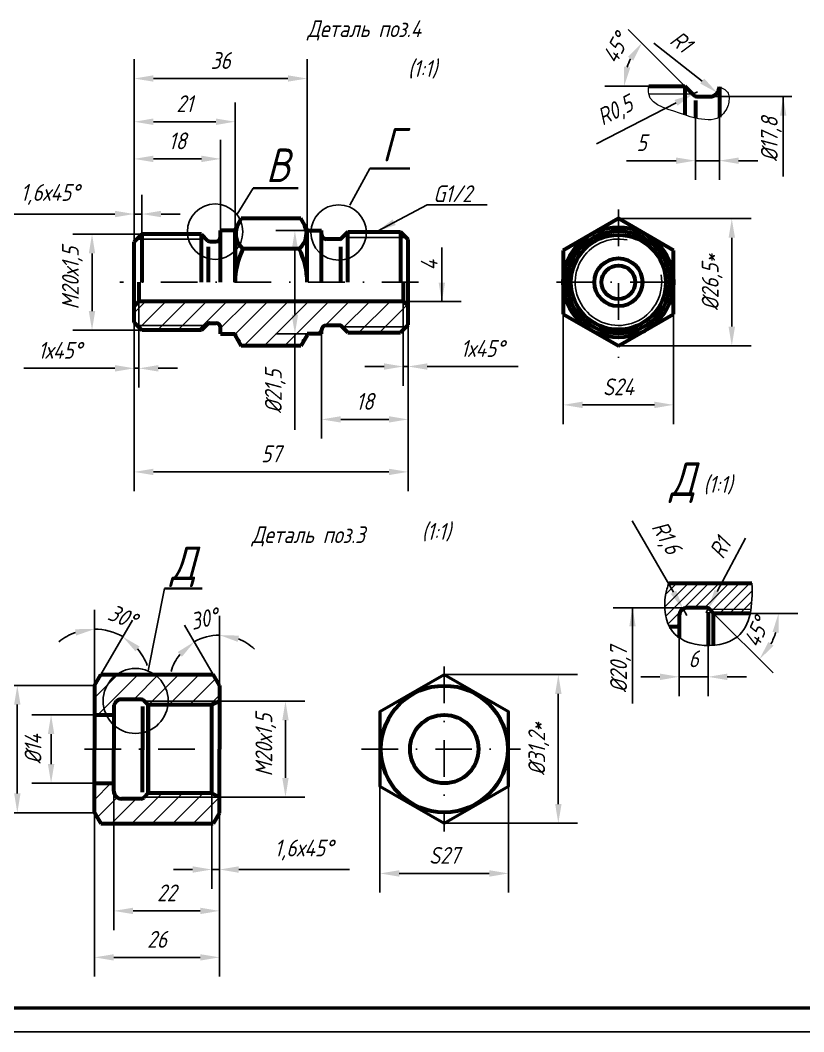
# Model space of a CAD drawing. Header units: inches. Extents: x 4898 to 5789, y 2851 to 3271.
# Drawn here: x 5325.5 to 5488.6, y 2850.8 to 3061.4 of the extents above; entities that cross this region are included whole.
import ezdxf

# ---------------------------------------------------------------- set-up
doc = ezdxf.new("R2010")
doc.units = ezdxf.units.IN
doc.header["$LTSCALE"] = 0.6
doc.header["$MEASUREMENT"] = 0
for name, pattern in [('DASHDOT', [25.4, 12.7, -6.35, 0, -6.35]), ('K5LT_BASIC', [0]), ('K5LT_THIN', [0]), ('K5LT_THIN_INCLUDED_TO_HATCHING', [0])]:
    doc.linetypes.add(name, pattern=pattern)
doc.styles.get("Standard").update_dxf_attribs({"font": 'romand.shx', "width": 0.8, "oblique": 15, "height": 3.5})
doc.dimstyles.get("Standard").update_dxf_attribs({"dimtxt": 3.5, "dimasz": 4, "dimexe": 4, "dimexo": 0, "dimgap": 2, "dimtad": 1, "dimrnd": 0.05, "dimtxsty": 'Standard', "dimcen": 0.09, "dimadec": 0, "dimazin": 2, "dimtfac": 1, "dimtmove": 0, "dimatfit": 3, "dimfxl": 0.18, "dimtolj": 1, "dimtzin": 0, "dimlwd": 25, "dimlwe": 25, "dimarcsym": 0})

# ---------------------------------------------------------------- blocks, each defined once
blk = doc.blocks.new('*D811')
at = {"color": 0, "lineweight": 25, "transparency": 16777216}
for p, q in [((5340.98, 2916.78), (5327.93, 2916.78)), ((5331.93, 2912.78), (5331.93, 2906.53)), ((5340.98, 2902.53), (5327.93, 2902.53))]:
    blk.add_line(p, q, dxfattribs=at)
at = {"color": 0, "transparency": 16777216}
for points in [[(5331.27, 2912.78), (5332.6, 2912.78), (5331.93, 2916.78)], [(5331.27, 2906.53), (5332.6, 2906.53), (5331.93, 2902.53)]]:
    blk.add_solid(points, dxfattribs=at)
at = {"layer": 'DEFPOINTS', "color": 0, "transparency": 16777216}
for p in [(5340.98, 2916.78), (5331.93, 2902.53), (5340.98, 2902.53)]:
    blk.add_point(p, dxfattribs=at)
at = {"color": 0, "transparency": 16777216, "insert": (5328.18, 2909.65), "char_height": 3.5, "attachment_point": 5, "rotation": 90}
blk.add_mtext('\\A1;%%C14', dxfattribs=at)
blk = doc.blocks.new('*D812')
at = {"color": 0, "lineweight": 25, "transparency": 16777216}
for p, q in [((5340.98, 2922.9), (5340.98, 2938.64)), ((5342.28, 2925.15), (5348.84, 2936.53))]:
    blk.add_line(p, q, dxfattribs=at)
for start, end in [(109.6235, 129.2471), (60, 90), (20.7529, 40.3765)]:
    blk.add_arc((5340.98, 2922.9), 11.74, start, end, dxfattribs=at)
at = {"color": 0, "transparency": 16777216}
for points in [[(5336.92, 2934.62), (5337.15, 2933.3), (5340.98, 2934.64)], [(5349.49, 2930), (5350.34, 2931.02), (5346.84, 2933.07)]]:
    blk.add_solid(points, dxfattribs=at)
at = {"layer": 'DEFPOINTS', "color": 0, "transparency": 16777216}
for p in [(5343.01, 2934.46), (5342.28, 2925.15), (5340.98, 2922.9), (5340.98, 2922.9), (5340.98, 2909.65)]:
    blk.add_point(p, dxfattribs=at)
at = {"color": 0, "transparency": 16777216, "insert": (5346.76, 2937.27), "char_height": 3.5, "attachment_point": 5, "rotation": 338.0791}
blk.add_mtext('\\A1;30°', dxfattribs=at)
blk = doc.blocks.new('*D813')
at = {"color": 0, "lineweight": 25, "transparency": 16777216}
for p, q in [((5366.98, 2922.9), (5366.98, 2937.39)), ((5365.68, 2925.15), (5359.73, 2935.45))]:
    blk.add_line(p, q, dxfattribs=at)
for start, end in [(90, 120), (46.027, 68.0135), (141.9865, 163.973)]:
    blk.add_arc((5366.98, 2922.9), 10.49, start, end, dxfattribs=at)
at = {"color": 0, "transparency": 16777216}
for points in [[(5370.78, 2931.98), (5371.03, 2933.28), (5366.98, 2933.39)], [(5358.28, 2929.87), (5359.15, 2928.86), (5361.73, 2931.99)]]:
    blk.add_solid(points, dxfattribs=at)
at = {"layer": 'DEFPOINTS', "color": 0, "transparency": 16777216}
for p in [(5363.39, 2932.76), (5365.68, 2925.15), (5366.98, 2922.9), (5366.98, 2922.9), (5366.98, 2909.65)]:
    blk.add_point(p, dxfattribs=at)
at = {"color": 0, "transparency": 16777216, "insert": (5363.76, 2936.78), "char_height": 3.5, "attachment_point": 5, "rotation": 13.0418}
blk.add_mtext('\\A1;30°', dxfattribs=at)
blk = doc.blocks.new('*D814')
at = {"color": 0, "lineweight": 25, "transparency": 16777216}
for p, q in [((5413.76, 2925.15), (5441.49, 2925.15)), ((5437.49, 2921.15), (5437.49, 2898.21)), ((5413.76, 2894.21), (5441.49, 2894.21))]:
    blk.add_line(p, q, dxfattribs=at)
at = {"color": 0, "transparency": 16777216}
for points in [[(5436.83, 2921.15), (5438.16, 2921.15), (5437.49, 2925.15)], [(5436.83, 2898.21), (5438.16, 2898.21), (5437.49, 2894.21)]]:
    blk.add_solid(points, dxfattribs=at)
at = {"layer": 'DEFPOINTS', "color": 0, "transparency": 16777216}
for p in [(5413.76, 2925.15), (5413.76, 2894.21), (5437.49, 2894.21)]:
    blk.add_point(p, dxfattribs=at)
at = {"color": 0, "transparency": 16777216, "insert": (5433.41, 2909.68), "char_height": 3.5, "attachment_point": 5, "rotation": 90}
blk.add_mtext('\\A1;%%C31,2*', dxfattribs=at)
blk = doc.blocks.new('*D815')
at = {"color": 0, "lineweight": 25, "transparency": 16777216}
for p, q in [((5400.38, 2901.93), (5400.38, 2879.75)), ((5427.13, 2901.93), (5427.13, 2879.75)), ((5404.38, 2883.75), (5423.13, 2883.75))]:
    blk.add_line(p, q, dxfattribs=at)
at = {"color": 0, "transparency": 16777216}
for points in [[(5404.38, 2884.42), (5404.38, 2883.08), (5400.38, 2883.75)], [(5423.13, 2884.42), (5423.13, 2883.08), (5427.13, 2883.75)]]:
    blk.add_solid(points, dxfattribs=at)
at = {"layer": 'DEFPOINTS', "color": 0, "transparency": 16777216}
for p in [(5400.38, 2901.93), (5427.13, 2901.93), (5427.13, 2883.75)]:
    blk.add_point(p, dxfattribs=at)
at = {"color": 0, "transparency": 16777216, "insert": (5413.76, 2887.5), "char_height": 3.5, "attachment_point": 5}
blk.add_mtext('\\A1;S27', dxfattribs=at)
blk = doc.blocks.new('*D816')
at = {"color": 0, "lineweight": 25, "transparency": 16777216}
for p, q in [((5365.38, 2900.47), (5365.38, 2880.56)), ((5366.98, 2900.47), (5366.98, 2880.56)), ((5361.38, 2884.56), (5357.38, 2884.56)), ((5365.38, 2884.56), (5366.98, 2884.56)), ((5370.98, 2884.56), (5394.05, 2884.56))]:
    blk.add_line(p, q, dxfattribs=at)
at = {"color": 0, "transparency": 16777216}
for points in [[(5361.38, 2885.23), (5361.38, 2883.89), (5365.38, 2884.56)], [(5370.98, 2885.23), (5370.98, 2883.89), (5366.98, 2884.56)]]:
    blk.add_solid(points, dxfattribs=at)
at = {"layer": 'DEFPOINTS', "color": 0, "transparency": 16777216}
for p in [(5365.38, 2900.47), (5366.98, 2900.47), (5366.98, 2884.56)]:
    blk.add_point(p, dxfattribs=at)
at = {"color": 0, "transparency": 16777216, "insert": (5384.51, 2888.64), "char_height": 3.5, "attachment_point": 5}
blk.add_mtext('\\A1;1,6х45%%D', dxfattribs=at)
blk = doc.blocks.new('*D817')
at = {"color": 0, "lineweight": 25, "transparency": 16777216}
for p, q in [((5344.98, 2902.53), (5344.98, 2871.95)), ((5366.98, 2899.65), (5366.98, 2871.95)), ((5362.98, 2875.95), (5348.98, 2875.95))]:
    blk.add_line(p, q, dxfattribs=at)
at = {"color": 0, "transparency": 16777216}
for points in [[(5348.98, 2876.61), (5348.98, 2875.28), (5344.98, 2875.95)], [(5362.98, 2876.61), (5362.98, 2875.28), (5366.98, 2875.95)]]:
    blk.add_solid(points, dxfattribs=at)
at = {"layer": 'DEFPOINTS', "color": 0, "transparency": 16777216}
for p in [(5344.98, 2902.53), (5366.98, 2899.65), (5344.98, 2875.95)]:
    blk.add_point(p, dxfattribs=at)
at = {"color": 0, "transparency": 16777216, "insert": (5355.98, 2879.7), "char_height": 3.5, "attachment_point": 5}
blk.add_mtext('\\A1;22', dxfattribs=at)
blk = doc.blocks.new('*D818')
at = {"color": 0, "lineweight": 25, "transparency": 16777216}
for p, q in [((5340.98, 2902.53), (5340.98, 2862.27)), ((5366.98, 2899.65), (5366.98, 2862.27)), ((5344.98, 2866.27), (5362.98, 2866.27))]:
    blk.add_line(p, q, dxfattribs=at)
at = {"color": 0, "transparency": 16777216}
for points in [[(5344.98, 2866.93), (5344.98, 2865.6), (5340.98, 2866.27)], [(5362.98, 2866.93), (5362.98, 2865.6), (5366.98, 2866.27)]]:
    blk.add_solid(points, dxfattribs=at)
at = {"layer": 'DEFPOINTS', "color": 0, "transparency": 16777216}
for p in [(5340.98, 2902.53), (5366.98, 2899.65), (5366.98, 2866.27)]:
    blk.add_point(p, dxfattribs=at)
at = {"color": 0, "transparency": 16777216, "insert": (5353.98, 2870.02), "char_height": 3.5, "attachment_point": 5}
blk.add_mtext('\\A1;26', dxfattribs=at)
blk = doc.blocks.new('*D819')
at = {"color": 0, "lineweight": 25, "transparency": 16777216}
for p, q in [((5340.98, 2922.9), (5320.9, 2922.9)), ((5324.9, 2918.9), (5324.9, 2900.4)), ((5340.98, 2896.4), (5320.9, 2896.4))]:
    blk.add_line(p, q, dxfattribs=at)
at = {"color": 0, "transparency": 16777216}
for points in [[(5324.24, 2918.9), (5325.57, 2918.9), (5324.9, 2922.9)], [(5324.24, 2900.4), (5325.57, 2900.4), (5324.9, 2896.4)]]:
    blk.add_solid(points, dxfattribs=at)
at = {"layer": 'DEFPOINTS', "color": 0, "transparency": 16777216}
for p in [(5340.98, 2922.9), (5324.9, 2896.4), (5340.98, 2896.4)]:
    blk.add_point(p, dxfattribs=at)
at = {"color": 0, "transparency": 16777216, "insert": (5321.15, 2909.65), "char_height": 3.5, "attachment_point": 5, "rotation": 90}
blk.add_mtext('\\A1;%%C26', dxfattribs=at)
blk = doc.blocks.new('*D820')
at = {"color": 0, "lineweight": 25, "transparency": 16777216}
for p, q in [((5366.98, 2919.65), (5384.71, 2919.65)), ((5380.71, 2915.65), (5380.71, 2903.65)), ((5366.98, 2899.65), (5384.71, 2899.65))]:
    blk.add_line(p, q, dxfattribs=at)
at = {"color": 0, "transparency": 16777216}
for points in [[(5380.04, 2915.65), (5381.37, 2915.65), (5380.71, 2919.65)], [(5380.04, 2903.65), (5381.37, 2903.65), (5380.71, 2899.65)]]:
    blk.add_solid(points, dxfattribs=at)
at = {"layer": 'DEFPOINTS', "color": 0, "transparency": 16777216}
for p in [(5366.98, 2919.65), (5366.98, 2899.65), (5380.71, 2899.65)]:
    blk.add_point(p, dxfattribs=at)
at = {"color": 0, "transparency": 16777216, "insert": (5376.62, 2910.49), "char_height": 3.5, "attachment_point": 5, "rotation": 90}
blk.add_mtext('\\A1;М20х1,5', dxfattribs=at)
blk = doc.blocks.new('*D821')
at = {"color": 0, "lineweight": 25, "transparency": 16777216}
for p, q in [((5452.85, 2957.22), (5461.45, 2942.32)), ((5464.25, 2937.46), (5463.45, 2938.85))]:
    blk.add_line(p, q, dxfattribs=at)
at = {"color": 0, "transparency": 16777216}
blk.add_solid([(5462.02, 2942.65), (5460.87, 2941.98), (5463.45, 2938.85)], dxfattribs=at)
at = {"layer": 'DEFPOINTS', "color": 0, "transparency": 16777216}
for p in [(5463.45, 2938.85), (5464.25, 2937.46)]:
    blk.add_point(p, dxfattribs=at)
at = {"color": 0, "transparency": 16777216, "insert": (5459.69, 2953.54), "char_height": 3.5, "attachment_point": 5, "rotation": 299.978}
blk.add_mtext('\\A1;R1,6', dxfattribs=at)
blk = doc.blocks.new('*D822')
at = {"color": 0, "lineweight": 25, "transparency": 16777216}
for p, q in [((5476.46, 2953.55), (5470.58, 2942.48)), ((5468.23, 2938.06), (5468.7, 2938.95))]:
    blk.add_line(p, q, dxfattribs=at)
at = {"color": 0, "transparency": 16777216}
blk.add_solid([(5469.99, 2942.79), (5471.17, 2942.17), (5468.7, 2938.95)], dxfattribs=at)
at = {"layer": 'DEFPOINTS', "color": 0, "transparency": 16777216}
for p in [(5468.7, 2938.95), (5468.23, 2938.06)]:
    blk.add_point(p, dxfattribs=at)
at = {"color": 0, "transparency": 16777216, "insert": (5471.15, 2951.54), "char_height": 3.5, "attachment_point": 5, "rotation": 62.0099}
blk.add_mtext('\\A1;R1', dxfattribs=at)
blk = doc.blocks.new('*D823')
at = {"color": 0, "lineweight": 25, "transparency": 16777216}
for p, q in [((5462.65, 2932.8), (5462.65, 2920.7)), ((5468.65, 2931.55), (5468.65, 2920.7)), ((5458.65, 2924.7), (5454.65, 2924.7)), ((5462.65, 2924.7), (5468.65, 2924.7)), ((5472.65, 2924.7), (5476.65, 2924.7))]:
    blk.add_line(p, q, dxfattribs=at)
at = {"color": 0, "transparency": 16777216}
for points in [[(5458.65, 2925.37), (5458.65, 2924.03), (5462.65, 2924.7)], [(5472.65, 2925.37), (5472.65, 2924.03), (5468.65, 2924.7)]]:
    blk.add_solid(points, dxfattribs=at)
at = {"layer": 'DEFPOINTS', "color": 0, "transparency": 16777216}
for p in [(5462.65, 2932.8), (5468.65, 2931.55), (5468.65, 2924.7)]:
    blk.add_point(p, dxfattribs=at)
at = {"color": 0, "transparency": 16777216, "insert": (5465.65, 2928.45), "char_height": 3.5, "attachment_point": 5}
blk.add_mtext('\\A1;6', dxfattribs=at)
blk = doc.blocks.new('*D824')
at = {"color": 0, "lineweight": 25, "transparency": 16777216}
for p, q in [((5469.81, 2937.9), (5482.19, 2925.52)), ((5477.42, 2937.9), (5487.32, 2937.9))]:
    blk.add_line(p, q, dxfattribs=at)
blk.add_arc((5469.81, 2937.9), 13.51, 332.0257, 342.9743, dxfattribs=at)
at = {"color": 0, "transparency": 16777216}
for points in [[(5482.07, 2934.05), (5483.38, 2933.85), (5483.32, 2937.9)], [(5482.28, 2931.17), (5481.2, 2931.96), (5479.36, 2928.35)]]:
    blk.add_solid(points, dxfattribs=at)
at = {"layer": 'DEFPOINTS', "color": 0, "transparency": 16777216}
for p in [(5468.94, 2938.77), (5469.81, 2937.9), (5469.81, 2937.9), (5477.42, 2937.9), (5482.86, 2934.41)]:
    blk.add_point(p, dxfattribs=at)
at = {"color": 0, "transparency": 16777216, "insert": (5478.73, 2933.95), "char_height": 3.5, "attachment_point": 5, "rotation": 66.0855}
blk.add_mtext('\\A1;45°', dxfattribs=at)
blk = doc.blocks.new('U2')
at = {"color": 5, "linetype": 'K5LT_BASIC', "lineweight": 60, "true_color": 0x0000ff}
for p, q in [((2919.71, -1402.24), (2908.23, -1408.87)), ((2931.18, -1408.87), (2919.71, -1402.24)), ((2908.23, -1408.87), (2908.23, -1422.12)), ((2931.18, -1422.12), (2931.18, -1408.87)), ((2908.23, -1422.12), (2919.71, -1428.74)), ((2919.71, -1428.74), (2931.18, -1422.12))]:
    blk.add_line(p, q, dxfattribs=at)
blk = doc.blocks.new('*D825')
at = {"color": 0, "lineweight": 25, "transparency": 16777216}
for p, q in [((5349.22, 3015.28), (5349.22, 3025.09)), ((5350.82, 3016.88), (5350.82, 3025.09)), ((5345.22, 3021.09), (5322.15, 3021.09)), ((5350.82, 3021.09), (5349.22, 3021.09)), ((5354.82, 3021.09), (5358.82, 3021.09))]:
    blk.add_line(p, q, dxfattribs=at)
at = {"color": 0, "transparency": 16777216}
for points in [[(5345.22, 3021.75), (5345.22, 3020.42), (5349.22, 3021.09)], [(5354.82, 3021.75), (5354.82, 3020.42), (5350.82, 3021.09)]]:
    blk.add_solid(points, dxfattribs=at)
at = {"layer": 'DEFPOINTS', "color": 0, "transparency": 16777216}
for p in [(5349.22, 3021.09), (5349.22, 3015.28), (5350.82, 3016.88)]:
    blk.add_point(p, dxfattribs=at)
at = {"color": 0, "transparency": 16777216, "insert": (5331.68, 3025.17), "char_height": 3.5, "attachment_point": 5}
blk.add_mtext('\\A1;1,6х45%%D', dxfattribs=at)
blk = doc.blocks.new('*D826')
at = {"color": 0, "lineweight": 25, "transparency": 16777216}
for p, q in [((5350.82, 3016.88), (5336.45, 3016.88)), ((5340.45, 3012.88), (5340.45, 3000.88)), ((5350.82, 2996.88), (5336.45, 2996.88))]:
    blk.add_line(p, q, dxfattribs=at)
at = {"color": 0, "transparency": 16777216}
for points in [[(5339.78, 3012.88), (5341.11, 3012.88), (5340.45, 3016.88)], [(5339.78, 3000.88), (5341.11, 3000.88), (5340.45, 2996.88)]]:
    blk.add_solid(points, dxfattribs=at)
at = {"layer": 'DEFPOINTS', "color": 0, "transparency": 16777216}
for p in [(5350.82, 3016.88), (5340.45, 2996.88), (5350.82, 2996.88)]:
    blk.add_point(p, dxfattribs=at)
at = {"color": 0, "transparency": 16777216, "insert": (5336.36, 3007.73), "char_height": 3.5, "attachment_point": 5, "rotation": 90}
blk.add_mtext('\\A1;М20х1,5', dxfattribs=at)
blk = doc.blocks.new('*D827')
at = {"color": 0, "lineweight": 25, "transparency": 16777216}
for p, q in [((5349.22, 3006.88), (5349.22, 2984.95)), ((5350.22, 3002.88), (5350.22, 2984.95)), ((5345.22, 2988.95), (5326.28, 2988.95)), ((5350.22, 2988.95), (5349.22, 2988.95)), ((5354.22, 2988.95), (5358.22, 2988.95))]:
    blk.add_line(p, q, dxfattribs=at)
at = {"color": 0, "transparency": 16777216}
for points in [[(5345.22, 2989.62), (5345.22, 2988.28), (5349.22, 2988.95)], [(5354.22, 2989.62), (5354.22, 2988.28), (5350.22, 2988.95)]]:
    blk.add_solid(points, dxfattribs=at)
at = {"layer": 'DEFPOINTS', "color": 0, "transparency": 16777216}
for p in [(5349.22, 3006.88), (5350.22, 3002.88), (5349.22, 2988.95)]:
    blk.add_point(p, dxfattribs=at)
at = {"color": 0, "transparency": 16777216, "insert": (5333.75, 2992.7), "char_height": 3.5, "attachment_point": 5}
blk.add_mtext('\\A1;1х45%%D', dxfattribs=at)
blk = doc.blocks.new('*D828')
at = {"color": 0, "lineweight": 25, "transparency": 16777216}
for p, q in [((5349.22, 3015.28), (5349.22, 3036.57)), ((5367.22, 3017.63), (5367.22, 3036.57)), ((5363.22, 3032.57), (5353.22, 3032.57))]:
    blk.add_line(p, q, dxfattribs=at)
at = {"color": 0, "transparency": 16777216}
for points in [[(5353.22, 3033.24), (5353.22, 3031.9), (5349.22, 3032.57)], [(5363.22, 3033.24), (5363.22, 3031.9), (5367.22, 3032.57)]]:
    blk.add_solid(points, dxfattribs=at)
at = {"layer": 'DEFPOINTS', "color": 0, "transparency": 16777216}
for p in [(5349.22, 3032.57), (5367.22, 3017.63), (5349.22, 3015.28)]:
    blk.add_point(p, dxfattribs=at)
at = {"color": 0, "transparency": 16777216, "insert": (5358.22, 3036.32), "char_height": 3.5, "attachment_point": 5}
blk.add_mtext('\\A1;18', dxfattribs=at)
blk = doc.blocks.new('*D829')
at = {"color": 0, "lineweight": 25, "transparency": 16777216}
for p, q in [((5349.22, 3015.28), (5349.22, 3044.31)), ((5370.22, 3017.88), (5370.22, 3044.31)), ((5366.22, 3040.31), (5353.22, 3040.31))]:
    blk.add_line(p, q, dxfattribs=at)
at = {"color": 0, "transparency": 16777216}
for points in [[(5353.22, 3040.98), (5353.22, 3039.64), (5349.22, 3040.31)], [(5366.22, 3040.98), (5366.22, 3039.64), (5370.22, 3040.31)]]:
    blk.add_solid(points, dxfattribs=at)
at = {"layer": 'DEFPOINTS', "color": 0, "transparency": 16777216}
for p in [(5349.22, 3040.31), (5370.22, 3017.88), (5349.22, 3015.28)]:
    blk.add_point(p, dxfattribs=at)
at = {"color": 0, "transparency": 16777216, "insert": (5359.72, 3044.06), "char_height": 3.5, "attachment_point": 5}
blk.add_mtext('\\A1;21', dxfattribs=at)
blk = doc.blocks.new('*D830')
at = {"color": 0, "lineweight": 25, "transparency": 16777216}
for p, q in [((5349.22, 3015.28), (5349.22, 3053.31)), ((5385.22, 3017.63), (5385.22, 3053.31)), ((5381.22, 3049.31), (5353.22, 3049.31))]:
    blk.add_line(p, q, dxfattribs=at)
at = {"color": 0, "transparency": 16777216}
for points in [[(5353.22, 3049.98), (5353.22, 3048.65), (5349.22, 3049.31)], [(5381.22, 3049.98), (5381.22, 3048.65), (5385.22, 3049.31)]]:
    blk.add_solid(points, dxfattribs=at)
at = {"layer": 'DEFPOINTS', "color": 0, "transparency": 16777216}
for p in [(5349.22, 3049.31), (5385.22, 3017.63), (5349.22, 3015.28)]:
    blk.add_point(p, dxfattribs=at)
at = {"color": 0, "transparency": 16777216, "insert": (5367.22, 3053.06), "char_height": 3.5, "attachment_point": 5}
blk.add_mtext('\\A1;36', dxfattribs=at)
blk = doc.blocks.new('*D831')
at = {"color": 0, "lineweight": 25, "transparency": 16777216}
for p, q in [((5388.22, 3017.63), (5378.67, 3017.63)), ((5382.67, 3013.63), (5382.67, 3000.13)), ((5388.22, 2996.13), (5378.67, 2996.13)), ((5382.67, 2996.13), (5382.67, 2976.12))]:
    blk.add_line(p, q, dxfattribs=at)
at = {"color": 0, "transparency": 16777216}
for points in [[(5382, 3013.63), (5383.34, 3013.63), (5382.67, 3017.63)], [(5382, 3000.13), (5383.34, 3000.13), (5382.67, 2996.13)]]:
    blk.add_solid(points, dxfattribs=at)
at = {"layer": 'DEFPOINTS', "color": 0, "transparency": 16777216}
for p in [(5388.22, 3017.63), (5382.67, 2996.13), (5388.22, 2996.13)]:
    blk.add_point(p, dxfattribs=at)
at = {"color": 0, "transparency": 16777216, "insert": (5378.59, 2984.13), "char_height": 3.5, "attachment_point": 5, "rotation": 90}
blk.add_mtext('\\A1;%%C21,5', dxfattribs=at)
blk = doc.blocks.new('*D832')
at = {"color": 0, "lineweight": 25, "transparency": 16777216}
for p, q in [((5406.22, 3006.88), (5406.22, 2974.31)), ((5388.22, 2996.13), (5388.22, 2974.31)), ((5392.22, 2978.31), (5402.22, 2978.31))]:
    blk.add_line(p, q, dxfattribs=at)
at = {"color": 0, "transparency": 16777216}
for points in [[(5392.22, 2978.98), (5392.22, 2977.65), (5388.22, 2978.31)], [(5402.22, 2978.98), (5402.22, 2977.65), (5406.22, 2978.31)]]:
    blk.add_solid(points, dxfattribs=at)
at = {"layer": 'DEFPOINTS', "color": 0, "transparency": 16777216}
for p in [(5406.22, 3006.88), (5388.22, 2996.13), (5406.22, 2978.31)]:
    blk.add_point(p, dxfattribs=at)
at = {"color": 0, "transparency": 16777216, "insert": (5397.22, 2982.06), "char_height": 3.5, "attachment_point": 5}
blk.add_mtext('\\A1;18', dxfattribs=at)
blk = doc.blocks.new('*D833')
at = {"color": 0, "lineweight": 25, "transparency": 16777216}
for p, q in [((5405.22, 3002.88), (5405.22, 2985.33)), ((5406.22, 3001.88), (5406.22, 2985.33)), ((5401.22, 2989.33), (5397.22, 2989.33)), ((5405.22, 2989.33), (5406.22, 2989.33)), ((5410.22, 2989.33), (5429.16, 2989.33))]:
    blk.add_line(p, q, dxfattribs=at)
at = {"color": 0, "transparency": 16777216}
for points in [[(5401.22, 2989.99), (5401.22, 2988.66), (5405.22, 2989.33)], [(5410.22, 2989.99), (5410.22, 2988.66), (5406.22, 2989.33)]]:
    blk.add_solid(points, dxfattribs=at)
at = {"layer": 'DEFPOINTS', "color": 0, "transparency": 16777216}
for p in [(5405.22, 3002.88), (5406.22, 3001.88), (5405.22, 2989.33)]:
    blk.add_point(p, dxfattribs=at)
at = {"color": 0, "transparency": 16777216, "insert": (5421.69, 2993.08), "char_height": 3.5, "attachment_point": 5}
blk.add_mtext('\\A1;1х45%%D', dxfattribs=at)
blk = doc.blocks.new('*D834')
at = {"color": 0, "lineweight": 25, "transparency": 16777216}
for p, q in [((5349.22, 3006.88), (5349.22, 2963.38)), ((5406.22, 3006.88), (5406.22, 2963.38)), ((5353.22, 2967.38), (5402.22, 2967.38))]:
    blk.add_line(p, q, dxfattribs=at)
at = {"color": 0, "transparency": 16777216}
for points in [[(5353.22, 2968.04), (5353.22, 2966.71), (5349.22, 2967.38)], [(5402.22, 2968.04), (5402.22, 2966.71), (5406.22, 2967.38)]]:
    blk.add_solid(points, dxfattribs=at)
at = {"layer": 'DEFPOINTS', "color": 0, "transparency": 16777216}
for p in [(5349.22, 3006.88), (5406.22, 3006.88), (5406.22, 2967.38)]:
    blk.add_point(p, dxfattribs=at)
at = {"color": 0, "transparency": 16777216, "insert": (5377.72, 2971.13), "char_height": 3.5, "attachment_point": 5}
blk.add_mtext('\\A1;57', dxfattribs=at)
blk = doc.blocks.new('*D835')
at = {"color": 0, "lineweight": 25, "transparency": 16777216}
for p, q in [((5466.01, 3041.05), (5466.01, 3028.2)), ((5471.01, 3041.25), (5471.01, 3028.2)), ((5462.01, 3032.2), (5451.65, 3032.2)), ((5471.01, 3032.2), (5466.01, 3032.2)), ((5475.01, 3032.2), (5479.01, 3032.2))]:
    blk.add_line(p, q, dxfattribs=at)
at = {"color": 0, "transparency": 16777216}
for points in [[(5462.01, 3032.86), (5462.01, 3031.53), (5466.01, 3032.2)], [(5475.01, 3032.86), (5475.01, 3031.53), (5471.01, 3032.2)]]:
    blk.add_solid(points, dxfattribs=at)
at = {"layer": 'DEFPOINTS', "color": 0, "transparency": 16777216}
for p in [(5466.01, 3041.05), (5471.01, 3041.25), (5466.01, 3032.2)]:
    blk.add_point(p, dxfattribs=at)
at = {"color": 0, "transparency": 16777216, "insert": (5454.83, 3035.95), "char_height": 3.5, "attachment_point": 5}
blk.add_mtext('\\A1;5', dxfattribs=at)
blk = doc.blocks.new('*D836')
at = {"color": 0, "lineweight": 25, "transparency": 16777216}
for p, q in [((5466.43, 3046.55), (5465.54, 3046.09)), ((5445.45, 3035.68), (5461.99, 3044.25))]:
    blk.add_line(p, q, dxfattribs=at)
blk.add_arc((5466.43, 3046.55), 1, 207.39, 225, dxfattribs=at)
at = {"color": 0, "transparency": 16777216}
blk.add_solid([(5461.68, 3044.84), (5462.3, 3043.66), (5465.54, 3046.09)], dxfattribs=at)
at = {"layer": 'DEFPOINTS', "color": 0, "transparency": 16777216}
for p in [(5466.43, 3046.55), (5465.54, 3046.09)]:
    blk.add_point(p, dxfattribs=at)
at = {"color": 0, "transparency": 16777216, "insert": (5449.44, 3042.35), "char_height": 3.5, "attachment_point": 5, "rotation": 27.39}
blk.add_mtext('\\A1;R0,5', dxfattribs=at)
blk = doc.blocks.new('*D837')
at = {"color": 0, "lineweight": 25, "transparency": 16777216}
blk.add_line((5457.37, 3056.65), (5467.44, 3048.78), dxfattribs=at)
at = {"color": 0, "transparency": 16777216}
blk.add_solid([(5467.85, 3049.31), (5467.03, 3048.26), (5470.59, 3046.32)], dxfattribs=at)
at = {"layer": 'DEFPOINTS', "color": 0, "transparency": 16777216}
for p in [(5469.01, 3047.55), (5470.59, 3046.32)]:
    blk.add_point(p, dxfattribs=at)
at = {"color": 0, "transparency": 16777216, "insert": (5463.04, 3056.98), "char_height": 3.5, "attachment_point": 5, "rotation": 321.9904}
blk.add_mtext('\\A1;R1', dxfattribs=at)
blk = doc.blocks.new('*D840')
at = {"color": 0, "lineweight": 25, "transparency": 16777216}
for p, q in [((5463.81, 3047.75), (5452.06, 3059.51)), ((5456.31, 3047.75), (5447.19, 3047.75))]:
    blk.add_line(p, q, dxfattribs=at)
blk.add_arc((5463.81, 3047.75), 12.63, 153.2259, 161.7741, dxfattribs=at)
at = {"color": 0, "transparency": 16777216}
for points in [[(5452, 3053.83), (5453.08, 3053.05), (5454.88, 3056.68)], [(5452.48, 3051.59), (5451.16, 3051.81), (5451.19, 3047.75)]]:
    blk.add_solid(points, dxfattribs=at)
at = {"layer": 'DEFPOINTS', "color": 0, "transparency": 16777216}
for p in [(5451.62, 3051.02), (5456.31, 3047.75), (5463.81, 3047.75), (5463.81, 3047.75), (5465.72, 3045.84)]:
    blk.add_point(p, dxfattribs=at)
at = {"color": 0, "transparency": 16777216, "insert": (5449.44, 3055.61), "char_height": 3.5, "attachment_point": 5, "rotation": 61.3404}
blk.add_mtext('\\A1;45°', dxfattribs=at)
blk = doc.blocks.new('*D871')
at = {"color": 0, "lineweight": 25, "transparency": 16777216}
for p, q in [((5438.53, 3000.25), (5438.53, 2977.34)), ((5461.48, 3000.25), (5461.48, 2977.34)), ((5442.53, 2981.34), (5457.48, 2981.34))]:
    blk.add_line(p, q, dxfattribs=at)
at = {"color": 0, "transparency": 16777216}
for points in [[(5442.53, 2982.01), (5442.53, 2980.67), (5438.53, 2981.34)], [(5457.48, 2982.01), (5457.48, 2980.67), (5461.48, 2981.34)]]:
    blk.add_solid(points, dxfattribs=at)
at = {"layer": 'DEFPOINTS', "color": 0, "transparency": 16777216}
for p in [(5438.53, 3000.25), (5461.48, 3000.25), (5461.48, 2981.34)]:
    blk.add_point(p, dxfattribs=at)
at = {"color": 0, "transparency": 16777216, "insert": (5450, 2985.09), "char_height": 3.5, "attachment_point": 5}
blk.add_mtext('\\A1;S24', dxfattribs=at)
blk = doc.blocks.new('*D872')
at = {"color": 0, "lineweight": 25, "transparency": 16777216}
for p, q in [((5450, 3020.13), (5477.59, 3020.13)), ((5473.59, 3016.13), (5473.59, 2997.63)), ((5450, 2993.63), (5477.59, 2993.63))]:
    blk.add_line(p, q, dxfattribs=at)
at = {"color": 0, "transparency": 16777216}
for points in [[(5472.92, 3016.13), (5474.26, 3016.13), (5473.59, 3020.13)], [(5472.92, 2997.63), (5474.26, 2997.63), (5473.59, 2993.63)]]:
    blk.add_solid(points, dxfattribs=at)
at = {"layer": 'DEFPOINTS', "color": 0, "transparency": 16777216}
for p in [(5450, 3020.13), (5450, 2993.63), (5473.59, 2993.63)]:
    blk.add_point(p, dxfattribs=at)
at = {"color": 0, "transparency": 16777216, "insert": (5469.51, 3006.88), "char_height": 3.5, "attachment_point": 5, "rotation": 90}
blk.add_mtext('\\A1;%%C26,5*', dxfattribs=at)

msp = doc.modelspace()

# ---------------------------------------------------------------- hatches: boundary and pattern name
h = msp.add_hatch()
h.set_pattern_fill('МЕТАЛЛ', angle=45, style=0, pattern_type=0)
h.set_pattern_definition([(45, (2519.9323, 4422.372), (-2.1213203, 2.1213203), [])])
h.paths.add_polyline_path([(5349.218, 3002.879), (5406.218, 3002.879), (5406.218, 2998.002), (5404.618, 2996.402), (5393.718, 2996.402), (5393.718, 2996.379), (5392.365, 2997.733), (5392.011, 2997.879), (5389.218, 2997.879), (5388.511, 2997.586), (5388.218, 2996.879), (5388.218, 2996.129), (5385.218, 2996.129), (5385.218, 2995.879), (5383.919, 2993.629), (5371.517, 2993.629), (5370.218, 2995.879), (5370.218, 2996.129), (5367.218, 2996.129), (5367.218, 2996.629), (5367.218, 2997.379), (5366.925, 2998.086), (5366.218, 2998.379), (5364.925, 2998.379), (5364.572, 2998.233), (5363.218, 2996.879), (5350.818, 2996.879), (5349.218, 2998.479)])

# ---------------------------------------------------------------- linework, layer by layer
at = {"color": 5, "linetype": 'K5LT_BASIC', "lineweight": 60, "true_color": 0x0000ff}
for p, q in [((5456.314, 3047.751), (5463.814, 3047.751)), ((5463.814, 3047.751), (5463.814, 3041.751)), ((5463.814, 3047.751), (5465.721, 3045.843)), ((5471.014, 3047.551), (5471.014, 3041.251)), ((5466.014, 3044.754), (5466.014, 3041.051)), ((5466.428, 3045.551), (5469.014, 3045.551)), ((5371.517, 3020.129), (5370.218, 3017.879)), ((5370.218, 3017.879), (5371.517, 3020.129)), ((5383.919, 3020.129), (5371.517, 3020.129)), ((5385.218, 3017.879), (5383.919, 3020.129)), ((5370.218, 3017.629), (5367.218, 3017.629)), ((5367.218, 3006.879), (5367.218, 3017.629)), ((5367.218, 3006.879), (5367.218, 3017.479)), ((5370.218, 3017.879), (5370.218, 3006.879)), ((5370.218, 3006.879), (5370.218, 3017.879)), ((5370.218, 3006.879), (5370.218, 3017.879)), ((5370.218, 3006.879), (5370.218, 3017.879)), ((5370.218, 3006.879), (5370.218, 3017.879)), ((5385.218, 3006.879), (5385.218, 3017.879)), ((5385.218, 3006.879), (5385.218, 3017.879)), ((5385.218, 3006.879), (5385.218, 3017.879)), ((5385.218, 3017.629), (5388.218, 3017.629)), ((5388.218, 3006.879), (5388.218, 3017.629)), ((5392.365, 3016.026), (5393.718, 3017.379)), ((5393.718, 3006.879), (5393.718, 3017.379)), ((5393.718, 3017.357), (5404.618, 3017.357)), ((5404.618, 3017.357), (5404.618, 3006.87)), ((5404.618, 3017.357), (5406.218, 3015.757)), ((5350.818, 3016.879), (5349.218, 3015.279)), ((5349.218, 2998.479), (5349.218, 3015.279)), ((5350.818, 3016.879), (5350.818, 3006.87)), ((5363.218, 3016.879), (5350.818, 3016.879)), ((5363.218, 3016.879), (5364.572, 3015.526)), ((5363.218, 3006.879), (5363.218, 3016.879)), ((5364.925, 3015.379), (5366.218, 3015.379)), ((5392.011, 3015.879), (5389.218, 3015.879)), ((5406.218, 2998.002), (5406.218, 3015.757)), ((5364.718, 3006.879), (5364.718, 3014.262)), ((5383.569, 3013.808), (5371.867, 3013.808)), ((5392.218, 3006.879), (5392.218, 3014.262)), ((5350.218, 3006.879), (5350.218, 3002.879)), ((5350.818, 3006.87), (5350.818, 3006.889)), ((5405.218, 3006.879), (5405.218, 3002.879)), ((5350.218, 3002.879), (5349.218, 3001.879)), ((5405.218, 3002.879), (5350.218, 3002.879)), ((5405.218, 3002.879), (5406.218, 3001.879)), ((5350.818, 2996.879), (5349.218, 2998.479)), ((5363.218, 2996.879), (5364.572, 2998.233)), ((5364.925, 2998.379), (5366.218, 2998.379)), ((5404.618, 2996.402), (5406.218, 2998.002)), ((5363.218, 2996.879), (5350.818, 2996.879)), ((5367.218, 2996.629), (5367.218, 2997.379)), ((5367.218, 2996.129), (5367.218, 2997.379)), ((5367.218, 2996.129), (5370.218, 2996.129)), ((5370.218, 2995.879), (5370.218, 2996.129)), ((5370.218, 2995.879), (5370.218, 2996.129)), ((5370.218, 2995.879), (5370.218, 2996.129)), ((5370.218, 2995.879), (5370.218, 2996.129)), ((5370.218, 2996.129), (5370.218, 2995.879)), ((5371.517, 2993.629), (5370.218, 2995.879)), ((5370.218, 2995.879), (5371.517, 2993.629)), ((5385.218, 2995.879), (5383.919, 2993.629)), ((5388.218, 2996.129), (5385.218, 2996.129)), ((5385.218, 2995.879), (5385.218, 2996.129)), ((5385.218, 2995.879), (5385.218, 2996.129)), ((5385.218, 2996.129), (5385.218, 2995.879)), ((5388.218, 2996.129), (5388.218, 2996.879)), ((5388.218, 2996.129), (5388.218, 2996.879)), ((5392.011, 2997.879), (5389.218, 2997.879)), ((5392.365, 2997.733), (5393.718, 2996.379)), ((5393.718, 2996.402), (5404.618, 2996.402)), ((5393.718, 2996.379), (5393.718, 2996.402)), ((5383.919, 2993.629), (5371.517, 2993.629)), ((5460.469, 2944.215), (5477.796, 2944.215)), ((5468.231, 2939.065), (5464.245, 2939.065)), ((5468.231, 2939.065), (5464.245, 2939.065)), ((5462.645, 2937.465), (5462.645, 2932.787)), ((5468.651, 2938.176), (5468.647, 2931.201)), ((5469.807, 2937.903), (5468.938, 2938.772)), ((5477.417, 2937.903), (5469.807, 2937.903)), ((5469.807, 2931.258), (5469.807, 2937.903)), ((5460.574, 2935.19), (5462.645, 2935.19)), ((5340.977, 2922.905), (5342.276, 2925.155)), ((5342.276, 2925.155), (5365.678, 2925.155)), ((5366.977, 2922.905), (5365.678, 2925.155)), ((5340.977, 2922.905), (5340.977, 2909.655)), ((5366.977, 2922.905), (5366.977, 2909.655)), ((5350.562, 2920.005), (5346.577, 2920.005)), ((5344.977, 2918.405), (5344.977, 2909.655)), ((5350.983, 2918.506), (5350.977, 2909.497)), ((5352.138, 2918.843), (5351.269, 2919.712)), ((5365.377, 2918.843), (5352.138, 2918.843)), ((5352.138, 2918.843), (5352.138, 2900.467)), ((5352.138, 2900.467), (5352.138, 2918.843)), ((5365.377, 2918.843), (5366.977, 2919.655)), ((5365.377, 2900.467), (5365.377, 2918.843)), ((5340.977, 2916.78), (5344.977, 2916.78)), ((5340.977, 2896.405), (5340.977, 2909.655)), ((5344.977, 2900.905), (5344.977, 2909.655)), ((5350.983, 2900.7), (5350.977, 2909.813)), ((5366.977, 2896.405), (5366.977, 2909.655)), ((5340.977, 2902.53), (5344.977, 2902.53)), ((5350.562, 2899.305), (5346.577, 2899.305)), ((5352.138, 2900.467), (5351.269, 2899.598)), ((5365.377, 2900.467), (5352.138, 2900.467)), ((5365.377, 2900.467), (5366.977, 2899.655)), ((5340.977, 2896.405), (5342.276, 2894.155)), ((5366.977, 2896.405), (5365.678, 2894.155)), ((5342.276, 2894.155), (5365.678, 2894.155))]:
    msp.add_line(p, q, dxfattribs=at)
at = {"color": 7, "linetype": 'K5LT_THIN', "lineweight": 18}
for p, q in [((5456.314, 3046.127), (5465.438, 3046.127)), ((5477.562, 2938.715), (5468.995, 2938.715))]:
    msp.add_line(p, q, dxfattribs=at)
at = {"lineweight": 25}
for p, q in [((5486.061, 3045.586), (5467.054, 3045.586)), ((5484.292, 3045.436), (5484.292, 3028.937)), ((5413.251, 3006.793), (5413.251, 3014.123)), ((5413.251, 3002.879), (5413.251, 3006.879)), ((5405.218, 3002.879), (5417.251, 3002.879)), ((5464.245, 2939.065), (5448.921, 2939.065)), ((5452.921, 2939.065), (5452.921, 2919.147)), ((5452.921, 2939.065), (5452.921, 2932.803)), ((4898.377, 2850.773), (5789.377, 2850.773))]:
    msp.add_line(p, q, dxfattribs=at)
for p, q in [((5394.084, 3022.919), (5398.292, 3030.597)), ((5370.626, 3021.065), (5373.998, 3026.491)), ((5399.835, 3017.505), (5410.18, 3023.034)), ((5410.18, 3023.034), (5422.716, 3023.034)), ((5352.132, 2925.97), (5355.559, 2943.089))]:
    msp.add_line(p, q)
at = {"lineweight": 35}
for p, q in [((5398.292, 3030.597), (5406.617, 3030.597)), ((5373.998, 3026.491), (5383.377, 3026.491)), ((5355.559, 2943.089), (5363.39, 2943.089))]:
    msp.add_line(p, q, dxfattribs=at)
at = {"color": 7, "linetype": 'DASHDOT', "lineweight": 25}
for p, q in [((5450.001, 3022.024), (5450.001, 2991.129)), ((5408.391, 3006.879), (5346.256, 3006.879)), ((5437.083, 3006.879), (5463.083, 3006.879)), ((5413.756, 2926.855), (5413.756, 2892.455)), ((5338.895, 2909.655), (5368.821, 2909.655)), ((5396.556, 2909.655), (5429.635, 2909.655))]:
    msp.add_line(p, q, dxfattribs=at)
at = {"color": 7, "linetype": 'Continuous', "lineweight": 25}
for p, q in [((5349.818, 3015.879), (5363.218, 3015.879)), ((5393.718, 3016.195), (5405.78, 3016.195)), ((5349.818, 2997.879), (5364.218, 2997.879)), ((5392.534, 2997.564), (5405.78, 2997.564)), ((5366.977, 2919.655), (5351.327, 2919.655)), ((5366.977, 2899.655), (5351.327, 2899.655))]:
    msp.add_line(p, q, dxfattribs=at)
at = {"color": 7}
for p, q in [((5459.627, 2939.252), (5464.589, 2944.215)), ((5459.836, 2937.34), (5466.711, 2944.215)), ((5459.853, 2941.932), (5462.135, 2944.215)), ((5463.241, 2938.624), (5468.832, 2944.215)), ((5465.803, 2939.065), (5470.953, 2944.215)), ((5467.925, 2939.065), (5473.075, 2944.215)), ((5469.346, 2938.364), (5475.196, 2944.215)), ((5471.005, 2937.903), (5477.317, 2944.215)), ((5473.127, 2937.903), (5477.817, 2942.593)), ((5475.248, 2937.903), (5477.744, 2940.399)), ((5460.33, 2935.713), (5462.978, 2938.36)), ((5461.928, 2935.19), (5462.645, 2935.907)), ((5340.977, 2920.324), (5345.807, 2925.155)), ((5341.675, 2916.78), (5350.05, 2925.155)), ((5349.142, 2920.005), (5354.292, 2925.155)), ((5352.223, 2918.843), (5358.535, 2925.155)), ((5356.466, 2918.843), (5362.778, 2925.155)), ((5360.708, 2918.843), (5366.169, 2924.304)), ((5364.951, 2918.843), (5366.898, 2920.79)), ((5340.977, 2899.111), (5344.395, 2902.53)), ((5341.539, 2895.431), (5345.754, 2899.646)), ((5344.506, 2894.155), (5349.656, 2899.305)), ((5348.748, 2894.155), (5355.06, 2900.467)), ((5352.991, 2894.155), (5359.303, 2900.467)), ((5357.234, 2894.155), (5363.546, 2900.467)), ((5361.476, 2894.155), (5366.976, 2899.655))]:
    msp.add_line(p, q, dxfattribs=at)
at = {"lineweight": 50}
msp.add_line((4906.377, 2855.773), (5784.377, 2855.773), dxfattribs=at)
msp.add_lwpolyline([(5413.756, 2894.21), (5427.132, 2901.932), (5427.132, 2917.377), (5413.756, 2925.1), (5400.38, 2917.377), (5400.38, 2901.932)], close=True, dxfattribs=at)
for centre, radius in [((5366.073, 3017.411), 5.772), ((5391.772, 3017.238), 5.772), ((5349.53, 2919.668), 6.772)]:
    msp.add_circle(centre, radius)
at = {"color": 5, "linetype": 'K5LT_BASIC', "lineweight": 60, "true_color": 0x0000ff}
for centre, radius in [((5450.001, 3006.879), 11.475), ((5450.001, 3006.879), 10.675), ((5450.001, 3006.879), 9.875), ((5450.001, 3006.879), 5), ((5450.001, 3006.879), 3.5), ((5413.756, 2909.655), 13.2), ((5413.756, 2909.655), 7.125)]:
    msp.add_circle(centre, radius, dxfattribs=at)
for centre, radius, start, end in [((5469.014, 3047.551), 2, 270, 0), ((5466.428, 3046.551), 1, 225, 270), ((5374.53, 3017.019), 4.171, 146.71445, 230.33839), ((5374.53, 3017.019), 4.171, 146.71445, 230.33839), ((5380.907, 3017.019), 4.171, 309.66161, 33.28555), ((5364.925, 3015.879), 0.5, 225, 270), ((5366.218, 3016.379), 1, 270, 0), ((5366.218, 3016.379), 1, 270, 0), ((5389.218, 3016.879), 1, 180, 270), ((5392.011, 3016.379), 0.5, 270, 315), ((5385.596, 3006.879), 15.378, 153.22166, 180), ((5385.596, 3006.879), 15.378, 153.22166, 180), ((5369.841, 3006.879), 15.378, 0, 26.77834), ((5364.925, 2997.879), 0.5, 90, 135), ((5366.218, 2997.379), 1, 0, 90), ((5366.218, 2997.379), 1, 0, 90), ((5366.218, 2997.379), 1, 0, 90), ((5389.218, 2996.879), 1, 90, 180), ((5392.011, 2997.379), 0.5, 45, 90), ((5374.53, 2996.74), 4.171, 206.71443, 213.28555), ((5374.53, 2996.74), 4.171, 206.71445, 213.28555), ((5380.907, 2996.74), 4.171, 326.71445, 333.28555), ((5464.245, 2937.465), 1.6, 90, 180), ((5468.231, 2938.065), 1, 45, 90), ((5346.577, 2918.405), 1.6, 90, 180), ((5350.562, 2919.005), 1, 45, 90), ((5346.577, 2900.905), 1.6, 180, 270), ((5350.562, 2900.305), 1, 270, 315)]:
    msp.add_arc(centre, radius, start, end, dxfattribs=at)
at = {"color": 7, "linetype": 'Continuous', "lineweight": 25}
msp.add_arc((5450.001, 3006.879), 8.999, 78.21731, 9.9697, dxfattribs=at)
at = {"color": 7, "linetype": 'K5LT_THIN_INCLUDED_TO_HATCHING', "lineweight": 18}
msp.add_open_spline([(5471.014, 3047.551), (5471.896, 3047.262), (5472.496, 3046.828), (5472.814, 3046.251), (5473.172, 3045.6), (5473.032, 3044.514), (5472.814, 3043.751), (5472.545, 3042.81), (5471.776, 3041.782), (5471.014, 3041.251), (5469.776, 3040.387), (5467.628, 3040.726), (5466.014, 3041.051), (5465.269, 3041.201), (5464.533, 3041.485), (5463.814, 3041.751), (5461.11, 3042.75), (5456.708, 3043.458), (5456.314, 3046.127), (5456.24, 3046.626), (5456.24, 3047.167), (5456.314, 3047.751)], degree=3, knots=[0, 0, 0, 0, 1, 1, 1, 2, 2, 2, 3, 3, 3, 4, 4, 4, 5, 5, 5, 6, 6, 6, 7, 7, 7, 7], dxfattribs=at)
msp.add_open_spline([(5460.469, 2944.215), (5460.2, 2943.402), (5459.254, 2940.117), (5459.936, 2933.707), (5467.281, 2930.449), (5477.373, 2932.389), (5477.916, 2939.591), (5477.796, 2944.215)], degree=3, knots=[1.3835379, 1.3835379, 1.3835379, 1.3835379, 3.9683642, 11.6332516, 17.8593494, 26.0257462, 37.9299776, 37.9299776, 37.9299776, 37.9299776])
for points in [[(5483.626, 3041.572), (5484.959, 3041.572), (5484.292, 3045.572)], [(5403.018, 3019.963), (5403.646, 3018.787), (5399.804, 3017.489)], [(5412.585, 3006.793), (5413.918, 3006.793), (5413.251, 3002.793)], [(5452.254, 2935.201), (5453.588, 2935.201), (5452.921, 2939.201)]]:
    msp.add_solid(points)

# ---------------------------------------------------------------- block references
msp.add_blockref('U2', (2530.293, 4422.372))

# ---------------------------------------------------------------- texts
at = {"lineweight": 35, "char_height": 3.5, "attachment_point": 1}
for s, insert in [('Деталь поз.4', (5385.261, 3061.438)), ('Деталь поз.3', (5373.699, 2956.054))]:
    msp.add_mtext_dynamic_manual_height_columns(s, width=82.40303, gutter_width=17.5, heights=[0], dxfattribs=dict(at, insert=insert))
at = {"lineweight": 30, "char_height": 3.5, "attachment_point": 1}
for insert in [(5406.193, 3053.135), (5467.674, 2966.538), (5409.061, 2956.722)]:
    msp.add_mtext_dynamic_manual_height_columns('(1:1)', width=35.57866, gutter_width=17.5, heights=[0], dxfattribs=dict(at, insert=insert))
at = {"char_height": 3.5, "attachment_point": 5, "rotation": 90}
for s, insert in [('\\A1;%%C17,8', (5481.81, 3036.658)), ('\\A1;4', (5410.627, 3010.42)), ('\\A1;%%C20,7', (5450.438, 2926.193))]:
    msp.add_mtext(s, dxfattribs=dict(at, insert=insert))
at = {"linetype": 'Continuous', "lineweight": 30, "char_height": 7, "width": 19.02954, "attachment_point": 1}
for s, insert in [('Г', (5400.753, 3039.033)), ('В', (5376.642, 3034.735)), ('Д', (5460.736, 2969.359)), ('Д', (5356.82, 2951.841))]:
    msp.add_mtext(s, dxfattribs=dict(at, insert=insert))
at = {"lineweight": 25, "insert": (5411.457, 3023.561), "char_height": 3.5, "width": 30.8241, "attachment_point": 7}
msp.add_mtext('G1/2', dxfattribs=at)

# ---------------------------------------------------------------- dimensions: what is measured, and where the dimension line sits
for base, line1, line2, picture, middle in [((5451.617, 3051.019), ((5456.314, 3047.751), (5463.814, 3047.751)), ((5463.814, 3047.751), (5465.721, 3045.843)), '*D840', (5452.733, 3053.807)), ((5343.015, 2934.463), ((5340.977, 2922.905), (5340.977, 2909.655)), ((5340.977, 2922.905), (5342.276, 2925.155)), '*D812', (5345.358, 2933.793)), ((5363.389, 2932.76), ((5366.977, 2922.905), (5366.977, 2909.655)), ((5366.977, 2922.905), (5365.678, 2925.155)), '*D813', (5364.61, 2933.122)), ((5482.857, 2934.406), ((5477.417, 2937.903), (5469.807, 2937.903)), ((5469.807, 2937.903), (5468.938, 2938.772)), '*D824', (5482.158, 2932.426))]:
    dim = msp.add_angular_dim_2l(base=base, line1=line1, line2=line2, dimstyle='Standard')
    dim.commit()
    dim.dimension.update_dxf_attribs({"geometry": picture, "text_midpoint": middle, "dimtype": 162})
for center, mpoint, text, picture, middle in [((5469.014, 3047.551), (5470.59, 3046.319), 'R1', '*D837', (5460.731, 3054.024)), ((5466.428, 3046.551), (5465.54, 3046.091), 'R0,5', '*D836', (5451.316, 3038.721))]:
    dim = msp.add_radius_dim(center=center, mpoint=mpoint, text=text, dimstyle='Standard')
    dim.commit()
    dim.dimension.update_dxf_attribs({"geometry": picture, "text_midpoint": middle, "dimtype": 164})
for base, p1, p2, picture, middle in [((5349.218, 3049.315), (5385.218, 3017.629), (5349.218, 3015.279), '*D830', (5367.218, 3053.065)), ((5349.218, 3040.31), (5370.218, 3017.879), (5349.218, 3015.279), '*D829', (5359.718, 3044.06)), ((5466.014, 3032.198), (5471.014, 3041.251), (5466.014, 3041.051), '*D835', (5454.834, 3035.948)), ((5349.218, 3032.57), (5367.218, 3017.629), (5349.218, 3015.279), '*D828', (5358.218, 3036.32)), ((5406.218, 2967.378), (5349.218, 3006.879), (5406.218, 3006.879), '*D834', (5377.718, 2971.128)), ((5366.977, 2866.268), (5340.977, 2902.53), (5366.977, 2899.655), '*D818', (5353.977, 2870.018)), ((5344.977, 2875.946), (5366.976, 2899.655), (5344.977, 2902.53), '*D817', (5355.976, 2879.696))]:
    dim = msp.add_linear_dim(base=base, p1=p1, p2=p2, dimstyle='Standard')
    dim.commit()
    dim.dimension.update_dxf_attribs({"geometry": picture, "text_midpoint": middle})
for base, p1, p2, text, picture, middle in [((5349.218, 3021.087), (5350.818, 3016.879), (5349.218, 3015.279), '1,6х45%%D', '*D825', (5331.683, 3025.17)), ((5349.218, 2988.95), (5350.218, 3002.879), (5349.218, 3006.879), '1х45%%D', '*D827', (5333.749, 2992.7)), ((5461.476, 2981.341), (5438.526, 3000.254), (5461.476, 3000.254), 'S24', '*D871', (5450.001, 2985.091)), ((5427.132, 2883.75), (5400.38, 2901.932), (5427.132, 2901.932), 'S27', '*D815', (5413.756, 2887.5)), ((5366.977, 2884.56), (5365.377, 2900.467), (5366.977, 2900.467), '1,6х45%%D', '*D816', (5384.513, 2888.643))]:
    dim = msp.add_linear_dim(base=base, p1=p1, p2=p2, text=text, dimstyle='Standard')
    dim.commit()
    dim.dimension.update_dxf_attribs({"geometry": picture, "text_midpoint": middle})
for base, p1, p2, text, picture, middle in [((5473.591, 2993.629), (5450.001, 3020.129), (5450.001, 2993.629), '%%C26,5*', '*D872', (5469.507, 3006.879)), ((5437.493, 2894.21), (5413.756, 2925.155), (5413.756, 2894.21), '%%C31,2*', '*D814', (5433.409, 2909.682)), ((5324.904, 2896.405), (5340.977, 2922.905), (5340.977, 2896.405), '%%C26', '*D819', (5321.154, 2909.655)), ((5331.932, 2902.53), (5340.977, 2916.78), (5340.977, 2902.53), '%%C14', '*D811', (5328.182, 2909.655))]:
    dim = msp.add_linear_dim(base=base, p1=p1, p2=p2, angle=90, text=text, dimstyle='Standard')
    dim.commit()
    dim.dimension.update_dxf_attribs({"geometry": picture, "text_midpoint": middle})
for base, p1, p2, text, picture, middle in [((5382.671, 2996.129), (5388.218, 3017.629), (5388.218, 2996.129), '%%C21,5', '*D831', (5382.671, 2984.127)), ((5340.447, 2996.879), (5350.818, 3016.879), (5350.818, 2996.879), 'М20х1,5', '*D826', (5340.447, 3007.734)), ((5380.706, 2899.655), (5366.977, 2919.655), (5366.977, 2899.655), 'М20х1,5', '*D820', (5380.706, 2910.492))]:
    dim = msp.add_linear_dim(base=base, p1=p1, p2=p2, angle=90, text=text, dimstyle='Standard')
    dim.commit()
    dim.dimension.update_dxf_attribs({"geometry": picture, "text_midpoint": middle, "dimtype": 160})
for base, p1, p2, picture, middle in [((5406.218, 2978.312), (5388.218, 2996.129), (5406.218, 3006.879), '*D832', (5397.218, 2978.312)), ((5468.647, 2924.701), (5462.645, 2932.803), (5468.647, 2931.549), '*D823', (5465.646, 2924.701))]:
    dim = msp.add_linear_dim(base=base, p1=p1, p2=p2, dimstyle='Standard')
    dim.commit()
    dim.dimension.update_dxf_attribs({"geometry": picture, "text_midpoint": middle, "dimtype": 160})
dim = msp.add_linear_dim(base=(5405.218, 2989.326), p1=(5406.218, 3001.879), p2=(5405.218, 3002.879), text='1х45%%D', dimstyle='Standard')
dim.commit()
dim.dimension.update_dxf_attribs({"geometry": '*D833', "text_midpoint": (5421.687, 2989.326), "dimtype": 160})
for center, mpoint, picture, middle in [((5464.245, 2937.465), (5463.446, 2938.851), '*D821', (5459.687, 2953.54)), ((5468.231, 2938.065), (5468.7, 2938.948), '*D822', (5471.147, 2951.542))]:
    dim = msp.add_radius_dim(center=center, mpoint=mpoint, dimstyle='Standard')
    dim.commit()
    dim.dimension.update_dxf_attribs({"geometry": picture, "text_midpoint": middle})

doc.saveas('drawing.dxf')
